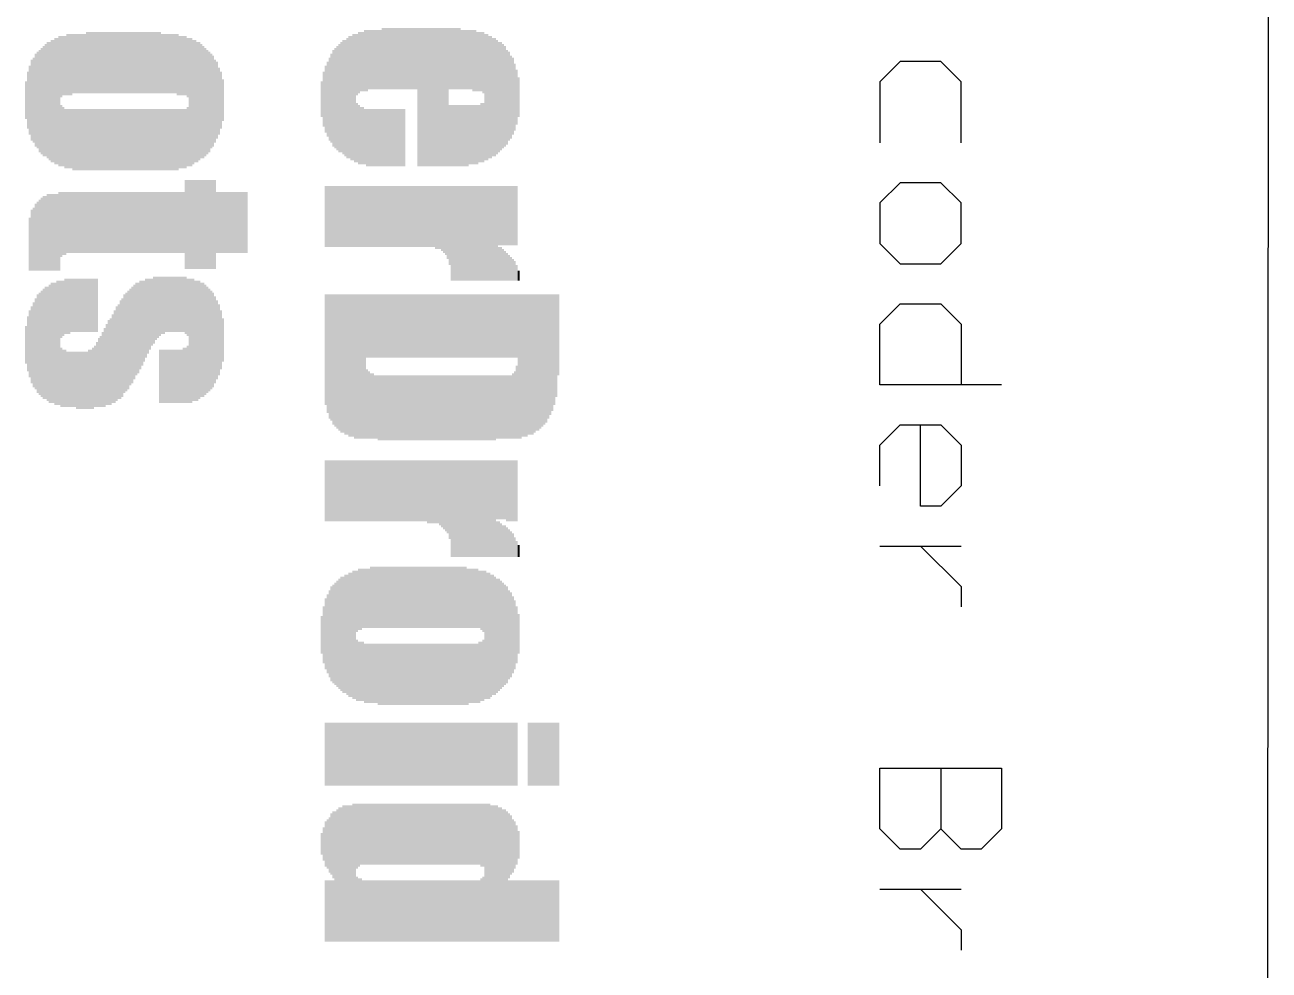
# Model space of a CAD drawing. Extents: x 0.3 to 2.25, y 0 to 1.24.
# Drawn here: x 1.8713 to 2.2499, y 0.4896 to 0.7771 of the extents above; entities that cross this region are included whole.
import ezdxf

# ---------------------------------------------------------------- set-up
doc = ezdxf.new("R2010")
doc.units = 0
doc.layers.add('20', color=53, linetype='CONTINUOUS')
doc.layers.add('21', color=7, linetype='CONTINUOUS')

# ---------------------------------------------------------------- blocks, each defined once
blk = doc.blocks.new('RECT')
blk.add_solid([(-0.5, -0.5), (0.5, -0.5), (-0.5, 0.5), (0.5, 0.5)])

msp = doc.modelspace()

# ---------------------------------------------------------------- linework, layer by layer
at = {"layer": '20'}
msp.add_line((2.249276, 0.099975), (2.249937, 1.140025), dxfattribs=at)
at = {"layer": '21'}
for p, q in [((2.137672, 0.765927), (2.1315, 0.759755)), ((2.150016, 0.765927), (2.137672, 0.765927)), ((2.156188, 0.759755), (2.150016, 0.765927)), ((2.1315, 0.759755), (2.1315, 0.741239)), ((2.156188, 0.741239), (2.156188, 0.759755)), ((2.137672, 0.729096), (2.1315, 0.722924)), ((2.150016, 0.729096), (2.137672, 0.729096)), ((2.156188, 0.722924), (2.150016, 0.729096)), ((2.1315, 0.722924), (2.1315, 0.71058)), ((2.156188, 0.71058), (2.156188, 0.722924)), ((2.1315, 0.71058), (2.137672, 0.704408)), ((2.150016, 0.704408), (2.156188, 0.71058)), ((2.137672, 0.704408), (2.150016, 0.704408)), ((2.1315, 0.686092), (2.137672, 0.692264)), ((2.137672, 0.692264), (2.150016, 0.692264)), ((2.150016, 0.692264), (2.156188, 0.686092)), ((2.1315, 0.667577), (2.1315, 0.686092)), ((2.156188, 0.686092), (2.156188, 0.667577)), ((2.168532, 0.667577), (2.1315, 0.667577)), ((2.1315, 0.649261), (2.137672, 0.655433)), ((2.137672, 0.655433), (2.150016, 0.655433)), ((2.143844, 0.630745), (2.143844, 0.655433)), ((2.150016, 0.655433), (2.156188, 0.649261)), ((2.1315, 0.636917), (2.1315, 0.649261)), ((2.156188, 0.649261), (2.156188, 0.636917)), ((2.156188, 0.636917), (2.150016, 0.630745)), ((2.150016, 0.630745), (2.143844, 0.630745)), ((2.1315, 0.618601), (2.156188, 0.618601)), ((2.143844, 0.618601), (2.156188, 0.606258)), ((2.156188, 0.606258), (2.156188, 0.600086)), ((2.1315, 0.551077), (2.168532, 0.551077)), ((2.1315, 0.532561), (2.1315, 0.551077)), ((2.150016, 0.551077), (2.150016, 0.532561)), ((2.168532, 0.551077), (2.168532, 0.532561)), ((2.137672, 0.526389), (2.1315, 0.532561)), ((2.150016, 0.532561), (2.143844, 0.526389)), ((2.156188, 0.526389), (2.150016, 0.532561)), ((2.168532, 0.532561), (2.16236, 0.526389)), ((2.143844, 0.526389), (2.137672, 0.526389)), ((2.16236, 0.526389), (2.156188, 0.526389)), ((2.1315, 0.514246), (2.156188, 0.514246)), ((2.143844, 0.514246), (2.156188, 0.501902)), ((2.156188, 0.501902), (2.156188, 0.49573))]:
    msp.add_line(p, q, dxfattribs=at)

# ---------------------------------------------------------------- block references
at = {"layer": '21', "yscale": 0.0006, "rotation": 270}
for p, xscale in [((1.8794, 0.7539), 0.0372), ((1.88, 0.7539), 0.0372), ((1.8806, 0.7539), 0.0384), ((1.8812, 0.7539), 0.0384), ((1.8818, 0.7539), 0.0396), ((1.8824, 0.7644), 0.0186), ((1.883, 0.7647), 0.018), ((1.8836, 0.7647), 0.018), ((1.8842, 0.765), 0.0186), ((1.8848, 0.765), 0.0186), ((1.8854, 0.765), 0.0186), ((1.886, 0.7653), 0.018), ((1.8866, 0.7653), 0.018), ((1.8872, 0.7653), 0.018), ((1.8878, 0.7653), 0.018), ((1.8884, 0.7653), 0.018), ((1.889, 0.7653), 0.018), ((1.8896, 0.7653), 0.018), ((1.8902, 0.7656), 0.0186), ((1.8908, 0.7656), 0.0186), ((1.8914, 0.7656), 0.0186), ((1.892, 0.7656), 0.0186), ((1.8926, 0.7656), 0.0186), ((1.8932, 0.7656), 0.0186), ((1.8938, 0.7656), 0.0186), ((1.8944, 0.7656), 0.0186), ((1.895, 0.7656), 0.0186), ((1.8956, 0.7656), 0.0186), ((1.8962, 0.7656), 0.0186), ((1.8968, 0.7656), 0.0186), ((1.8974, 0.7656), 0.0186), ((1.898, 0.7656), 0.0186), ((1.8986, 0.7656), 0.0186), ((1.8992, 0.7656), 0.0186), ((1.8998, 0.7656), 0.0186), ((1.9004, 0.7656), 0.0186), ((1.901, 0.7656), 0.0186), ((1.9016, 0.7656), 0.0186), ((1.9022, 0.7656), 0.0186), ((1.9028, 0.7656), 0.0186), ((1.9034, 0.7656), 0.0186), ((1.904, 0.7656), 0.0186), ((1.9046, 0.7656), 0.0186), ((1.9052, 0.7656), 0.0186), ((1.9058, 0.7656), 0.0186), ((1.9064, 0.7656), 0.0186), ((1.907, 0.7656), 0.0186), ((1.9076, 0.7656), 0.0186), ((1.9082, 0.7656), 0.0186), ((1.9088, 0.7656), 0.0186), ((1.9094, 0.7656), 0.0186), ((1.91, 0.7656), 0.0186), ((1.9106, 0.7656), 0.0186), ((1.9112, 0.7656), 0.0186), ((1.9118, 0.7656), 0.0186), ((1.9124, 0.7656), 0.0186), ((1.913, 0.7653), 0.018), ((1.9136, 0.7653), 0.018), ((1.9142, 0.7653), 0.018), ((1.9148, 0.7653), 0.018), ((1.9154, 0.7653), 0.018), ((1.916, 0.7653), 0.018), ((1.9166, 0.7653), 0.018), ((1.9172, 0.7653), 0.018), ((1.9178, 0.765), 0.0186), ((1.9184, 0.7647), 0.018), ((1.919, 0.7647), 0.018), ((1.9196, 0.7647), 0.018), ((1.9202, 0.7647), 0.018), ((1.9208, 0.7641), 0.018), ((1.9214, 0.7536), 0.039), ((1.922, 0.7536), 0.039), ((1.9226, 0.7536), 0.0378), ((1.9232, 0.7539), 0.0372), ((1.9682, 0.7551), 0.0348), ((1.9688, 0.7548), 0.0354), ((1.9694, 0.7548), 0.0366), ((1.97, 0.7551), 0.0372), ((1.9706, 0.7548), 0.0378), ((1.9712, 0.7551), 0.0384), ((1.9718, 0.7548), 0.039), ((1.9724, 0.765), 0.0186), ((1.973, 0.7656), 0.0186), ((1.9736, 0.7659), 0.018), ((1.9742, 0.7659), 0.018), ((1.9748, 0.7662), 0.0186), ((1.9754, 0.7662), 0.0186), ((1.976, 0.7665), 0.018), ((1.9766, 0.7665), 0.018), ((1.9772, 0.7665), 0.018), ((1.9778, 0.7665), 0.018), ((1.9784, 0.7665), 0.018), ((1.979, 0.7665), 0.018), ((1.9796, 0.7665), 0.018), ((1.9802, 0.7668), 0.0186), ((1.9808, 0.7668), 0.0186), ((1.9814, 0.7668), 0.0186), ((1.982, 0.7668), 0.0186), ((1.9826, 0.7668), 0.0186), ((1.9832, 0.7668), 0.0186), ((1.9838, 0.7668), 0.0186), ((1.9844, 0.7668), 0.0186), ((1.985, 0.7668), 0.0186), ((1.9856, 0.7668), 0.0186), ((1.9862, 0.7668), 0.0186), ((1.9868, 0.7668), 0.0186), ((1.9874, 0.7668), 0.0186), ((1.988, 0.7668), 0.0186), ((1.9886, 0.7668), 0.0186), ((1.9892, 0.7668), 0.0186), ((1.9898, 0.7668), 0.0186), ((1.9904, 0.7668), 0.0186), ((1.991, 0.7551), 0.042), ((1.9916, 0.7551), 0.042), ((1.9922, 0.7551), 0.042), ((1.9928, 0.7551), 0.042), ((1.9934, 0.7551), 0.042), ((1.994, 0.7551), 0.042), ((1.9946, 0.7551), 0.042), ((1.9952, 0.7551), 0.042), ((1.9958, 0.7551), 0.042), ((1.9964, 0.7551), 0.042), ((1.997, 0.7551), 0.042), ((1.9976, 0.7551), 0.042), ((1.9982, 0.7551), 0.042), ((1.9988, 0.7551), 0.042), ((1.9994, 0.7551), 0.042), ((2, 0.7551), 0.042), ((2.0006, 0.7668), 0.0186), ((2.0012, 0.7668), 0.0186), ((2.0018, 0.7668), 0.0186), ((2.0024, 0.7668), 0.0186), ((2.003, 0.7668), 0.0186), ((2.0036, 0.7668), 0.0186), ((2.0042, 0.7665), 0.018), ((2.0048, 0.7665), 0.018), ((2.0054, 0.7665), 0.018), ((2.006, 0.7665), 0.018), ((2.0066, 0.7665), 0.018), ((2.0072, 0.7665), 0.018), ((2.0078, 0.7662), 0.0186), ((2.0084, 0.7662), 0.0186), ((2.009, 0.7659), 0.018), ((2.0096, 0.7659), 0.018), ((2.0102, 0.7659), 0.018), ((2.0108, 0.7656), 0.0186), ((2.0114, 0.7551), 0.0384), ((2.012, 0.7551), 0.0384), ((2.0126, 0.7551), 0.0372), ((2.0132, 0.7551), 0.0372), ((2.0138, 0.7551), 0.036), ((2.0144, 0.7551), 0.036), ((2.015, 0.7551), 0.0348), ((1.8752, 0.7542), 0.0294), ((1.8758, 0.7539), 0.0312), ((1.8764, 0.7539), 0.0324), ((1.877, 0.7539), 0.0336), ((1.8776, 0.7542), 0.0342), ((1.8782, 0.7542), 0.0354), ((1.8788, 0.7539), 0.036), ((1.9238, 0.7536), 0.0366), ((1.9244, 0.7539), 0.036), ((1.925, 0.7539), 0.0348), ((1.9256, 0.7536), 0.0342), ((1.9262, 0.7536), 0.033), ((1.9268, 0.7536), 0.0318), ((1.9274, 0.7536), 0.0306), ((1.9652, 0.7548), 0.0294), ((1.9658, 0.7548), 0.0306), ((1.9664, 0.7548), 0.0318), ((1.967, 0.7548), 0.033), ((1.9676, 0.7551), 0.0336), ((2.0156, 0.7551), 0.0336), ((2.0162, 0.7554), 0.033), ((2.0168, 0.7554), 0.0318), ((2.0174, 0.7554), 0.0306), ((2.018, 0.7551), 0.0288), ((2.0186, 0.7554), 0.027), ((1.8734, 0.7542), 0.0246), ((1.874, 0.7542), 0.0258), ((1.8746, 0.7542), 0.0282), ((1.928, 0.7539), 0.0288), ((1.9286, 0.7539), 0.0276), ((1.9292, 0.7539), 0.0252), ((1.9298, 0.7542), 0.0234), ((1.9634, 0.7545), 0.0228), ((1.964, 0.7545), 0.0252), ((1.9646, 0.7548), 0.027), ((2.0192, 0.7551), 0.0252), ((2.0198, 0.7554), 0.0234), ((2.0204, 0.7551), 0.0204), ((1.8722, 0.7542), 0.0174), ((1.8728, 0.7542), 0.021), ((1.9304, 0.7539), 0.0204), ((1.931, 0.7542), 0.0174), ((1.9622, 0.7545), 0.0168), ((1.9628, 0.7545), 0.0204), ((2.021, 0.7551), 0.0168), ((2.0216, 0.7551), 0.012), ((1.8716, 0.7542), 0.0114), ((1.9316, 0.7542), 0.0126), ((1.9616, 0.7545), 0.0108), ((1.8824, 0.7434), 0.0186), ((1.883, 0.7431), 0.018), ((1.8836, 0.7425), 0.018), ((1.8842, 0.7425), 0.018), ((1.8848, 0.7425), 0.018), ((1.8854, 0.7425), 0.018), ((1.886, 0.7422), 0.0186), ((1.8866, 0.7422), 0.0186), ((1.8872, 0.7422), 0.0186), ((1.8878, 0.7422), 0.0186), ((1.8884, 0.7422), 0.0186), ((1.889, 0.7422), 0.0186), ((1.8896, 0.7422), 0.0186), ((1.8902, 0.7422), 0.0186), ((1.8908, 0.7422), 0.0186), ((1.8914, 0.7422), 0.0186), ((1.892, 0.7422), 0.0186), ((1.8926, 0.7422), 0.0186), ((1.8932, 0.7422), 0.0186), ((1.8938, 0.7422), 0.0186), ((1.8944, 0.7422), 0.0186), ((1.895, 0.7422), 0.0186), ((1.8956, 0.7422), 0.0186), ((1.8962, 0.7422), 0.0186), ((1.8968, 0.7422), 0.0186), ((1.8974, 0.7422), 0.0186), ((1.898, 0.7422), 0.0186), ((1.8986, 0.7422), 0.0186), ((1.8992, 0.7422), 0.0186), ((1.8998, 0.7422), 0.0186), ((1.9004, 0.7422), 0.0186), ((1.901, 0.7422), 0.0186), ((1.9016, 0.7422), 0.0186), ((1.9022, 0.7422), 0.0186), ((1.9028, 0.7422), 0.0186), ((1.9034, 0.7422), 0.0186), ((1.904, 0.7422), 0.0186), ((1.9046, 0.7422), 0.0186), ((1.9052, 0.7422), 0.0186), ((1.9058, 0.7422), 0.0186), ((1.9064, 0.7422), 0.0186), ((1.907, 0.7422), 0.0186), ((1.9076, 0.7422), 0.0186), ((1.9082, 0.7422), 0.0186), ((1.9088, 0.7422), 0.0186), ((1.9094, 0.7422), 0.0186), ((1.91, 0.7422), 0.0186), ((1.9106, 0.7422), 0.0186), ((1.9112, 0.7422), 0.0186), ((1.9118, 0.7422), 0.0186), ((1.9124, 0.7422), 0.0186), ((1.913, 0.7422), 0.0186), ((1.9136, 0.7422), 0.0186), ((1.9142, 0.7422), 0.0186), ((1.9148, 0.7422), 0.0186), ((1.9154, 0.7422), 0.0186), ((1.916, 0.7422), 0.0186), ((1.9166, 0.7422), 0.0186), ((1.9172, 0.7422), 0.0186), ((1.9178, 0.7422), 0.0186), ((1.9184, 0.7425), 0.018), ((1.919, 0.7425), 0.018), ((1.9196, 0.7425), 0.018), ((1.9202, 0.7425), 0.018), ((1.9208, 0.7431), 0.018), ((1.9724, 0.7443), 0.018), ((1.973, 0.7437), 0.018), ((1.9736, 0.7434), 0.0174), ((1.9742, 0.7434), 0.0174), ((1.9748, 0.7431), 0.0168), ((1.9754, 0.7428), 0.0174), ((1.976, 0.7428), 0.0174), ((1.9766, 0.7428), 0.0174), ((1.9772, 0.7428), 0.0174), ((1.9778, 0.7428), 0.0174), ((1.9784, 0.7428), 0.0174), ((1.979, 0.7428), 0.0174), ((1.9796, 0.7428), 0.0174), ((1.9802, 0.7428), 0.0174), ((1.9808, 0.7428), 0.0174), ((1.9814, 0.7428), 0.0174), ((1.982, 0.7428), 0.0174), ((1.9826, 0.7428), 0.0174), ((1.9832, 0.7428), 0.0174), ((1.9838, 0.7428), 0.0174), ((1.9844, 0.7428), 0.0174), ((1.985, 0.7428), 0.0174), ((1.9856, 0.7428), 0.0174), ((1.9862, 0.7428), 0.0174), ((1.9868, 0.7428), 0.0174), ((2.0006, 0.7434), 0.0186), ((2.0012, 0.7434), 0.0186), ((2.0018, 0.7434), 0.0186), ((2.0024, 0.7434), 0.0186), ((2.003, 0.7434), 0.0186), ((2.0036, 0.7434), 0.0186), ((2.0042, 0.7434), 0.0186), ((2.0048, 0.7434), 0.0186), ((2.0054, 0.7434), 0.0186), ((2.006, 0.7434), 0.0186), ((2.0066, 0.7437), 0.018), ((2.0072, 0.7437), 0.018), ((2.0078, 0.7437), 0.018), ((2.0084, 0.7437), 0.018), ((2.009, 0.7437), 0.018), ((2.0096, 0.744), 0.0174), ((2.0102, 0.7443), 0.018), ((2.0108, 0.7443), 0.018), ((1.9202, 0.7164), 0.027), ((1.9208, 0.7164), 0.027), ((1.9214, 0.7164), 0.027), ((1.922, 0.7164), 0.027), ((1.9226, 0.7164), 0.027), ((1.9232, 0.7164), 0.027), ((1.9238, 0.7164), 0.027), ((1.9244, 0.7164), 0.027), ((1.925, 0.7164), 0.027), ((1.9256, 0.7164), 0.027), ((1.9262, 0.7164), 0.027), ((1.9268, 0.7164), 0.027), ((1.9274, 0.7164), 0.027), ((1.928, 0.7164), 0.027), ((1.9286, 0.7164), 0.027), ((1.9292, 0.7164), 0.027), ((1.9628, 0.7188), 0.0186), ((1.9634, 0.7188), 0.0186), ((1.964, 0.7188), 0.0186), ((1.9646, 0.7188), 0.0186), ((1.9652, 0.7188), 0.0186), ((1.9658, 0.7188), 0.0186), ((1.9664, 0.7188), 0.0186), ((1.967, 0.7188), 0.0186), ((1.9676, 0.7188), 0.0186), ((1.9682, 0.7188), 0.0186), ((1.9688, 0.7188), 0.0186), ((1.9694, 0.7188), 0.0186), ((1.97, 0.7188), 0.0186), ((1.9706, 0.7188), 0.0186), ((1.9712, 0.7188), 0.0186), ((1.9718, 0.7188), 0.0186), ((1.9724, 0.7188), 0.0186), ((1.973, 0.7188), 0.0186), ((1.9736, 0.7188), 0.0186), ((1.9742, 0.7188), 0.0186), ((1.9748, 0.7188), 0.0186), ((1.9754, 0.7188), 0.0186), ((1.976, 0.7188), 0.0186), ((1.9766, 0.7188), 0.0186), ((1.9772, 0.7188), 0.0186), ((1.9778, 0.7188), 0.0186), ((1.9784, 0.7188), 0.0186), ((1.979, 0.7188), 0.0186), ((1.9796, 0.7188), 0.0186), ((1.9802, 0.7188), 0.0186), ((1.9808, 0.7188), 0.0186), ((1.9814, 0.7188), 0.0186), ((1.982, 0.7188), 0.0186), ((1.9826, 0.7188), 0.0186), ((1.9832, 0.7188), 0.0186), ((1.9838, 0.7188), 0.0186), ((1.9844, 0.7188), 0.0186), ((1.985, 0.7188), 0.0186), ((1.9856, 0.7188), 0.0186), ((1.9862, 0.7188), 0.0186), ((1.9868, 0.7188), 0.0186), ((1.9874, 0.7188), 0.0186), ((1.988, 0.7188), 0.0186), ((1.9886, 0.7188), 0.0186), ((1.9892, 0.7188), 0.0186), ((1.9898, 0.7188), 0.0186), ((1.9904, 0.7188), 0.0186), ((1.991, 0.7188), 0.0186), ((1.9916, 0.7188), 0.0186), ((1.9922, 0.7188), 0.0186), ((1.9928, 0.7188), 0.0186), ((1.9934, 0.7188), 0.0186), ((1.994, 0.7188), 0.0186), ((1.9946, 0.7188), 0.0186), ((1.9952, 0.7188), 0.0186), ((1.9958, 0.7188), 0.0186), ((1.9964, 0.7185), 0.0192), ((1.997, 0.7185), 0.0192), ((1.9976, 0.7185), 0.0192), ((1.9982, 0.7182), 0.0198), ((1.9988, 0.7179), 0.0204), ((1.9994, 0.7176), 0.021), ((2, 0.717), 0.0222), ((2.0006, 0.7161), 0.024), ((2.0012, 0.7137), 0.0288), ((2.0018, 0.7137), 0.0288), ((2.0024, 0.7137), 0.0288), ((2.003, 0.7137), 0.0288), ((2.0036, 0.7137), 0.0288), ((2.0042, 0.7137), 0.0288), ((2.0048, 0.7137), 0.0288), ((2.0054, 0.7137), 0.0288), ((2.006, 0.7137), 0.0288), ((2.0066, 0.7137), 0.0288), ((2.0072, 0.7137), 0.0288), ((2.0078, 0.7137), 0.0288), ((2.0084, 0.7137), 0.0288), ((2.009, 0.7137), 0.0288), ((2.0096, 0.7137), 0.0288), ((2.0102, 0.7137), 0.0288), ((2.0108, 0.7137), 0.0288), ((2.0114, 0.7137), 0.0288), ((2.012, 0.7137), 0.0288), ((2.0126, 0.7137), 0.0288), ((2.0132, 0.7137), 0.0288), ((2.0138, 0.7137), 0.0288), ((2.0144, 0.7137), 0.0288), ((2.015, 0.7137), 0.0288), ((2.0156, 0.7191), 0.018), ((2.0162, 0.7191), 0.018), ((2.0168, 0.7191), 0.018), ((2.0174, 0.7191), 0.018), ((2.018, 0.7191), 0.018), ((2.0186, 0.7191), 0.018), ((2.0192, 0.7191), 0.018), ((2.0198, 0.7191), 0.018), ((2.0204, 0.7191), 0.018), ((2.021, 0.7191), 0.018), ((1.8752, 0.7128), 0.021), ((1.8758, 0.7131), 0.0216), ((1.8764, 0.7134), 0.0222), ((1.877, 0.7137), 0.0228), ((1.8776, 0.7137), 0.0228), ((1.8782, 0.714), 0.0234), ((1.8788, 0.714), 0.0234), ((1.8794, 0.714), 0.0234), ((1.88, 0.714), 0.0234), ((1.8806, 0.714), 0.0234), ((1.8812, 0.714), 0.0234), ((1.8818, 0.7143), 0.024), ((1.8824, 0.7164), 0.0198), ((1.883, 0.7167), 0.0192), ((1.8836, 0.7167), 0.0192), ((1.8842, 0.717), 0.0186), ((1.8848, 0.717), 0.0186), ((1.8854, 0.717), 0.0186), ((1.886, 0.717), 0.0186), ((1.8866, 0.717), 0.0186), ((1.8872, 0.717), 0.0186), ((1.8878, 0.717), 0.0186), ((1.8884, 0.717), 0.0186), ((1.889, 0.717), 0.0186), ((1.8896, 0.717), 0.0186), ((1.8902, 0.717), 0.0186), ((1.8908, 0.717), 0.0186), ((1.8914, 0.717), 0.0186), ((1.892, 0.717), 0.0186), ((1.8926, 0.717), 0.0186), ((1.8932, 0.717), 0.0186), ((1.8938, 0.717), 0.0186), ((1.8944, 0.717), 0.0186), ((1.895, 0.717), 0.0186), ((1.8956, 0.717), 0.0186), ((1.8962, 0.717), 0.0186), ((1.8968, 0.717), 0.0186), ((1.8974, 0.717), 0.0186), ((1.898, 0.717), 0.0186), ((1.8986, 0.717), 0.0186), ((1.8992, 0.717), 0.0186), ((1.8998, 0.717), 0.0186), ((1.9004, 0.717), 0.0186), ((1.901, 0.717), 0.0186), ((1.9016, 0.717), 0.0186), ((1.9022, 0.717), 0.0186), ((1.9028, 0.717), 0.0186), ((1.9034, 0.717), 0.0186), ((1.904, 0.717), 0.0186), ((1.9046, 0.717), 0.0186), ((1.9052, 0.717), 0.0186), ((1.9058, 0.717), 0.0186), ((1.9064, 0.717), 0.0186), ((1.907, 0.717), 0.0186), ((1.9076, 0.717), 0.0186), ((1.9082, 0.717), 0.0186), ((1.9088, 0.717), 0.0186), ((1.9094, 0.717), 0.0186), ((1.91, 0.717), 0.0186), ((1.9106, 0.717), 0.0186), ((1.9112, 0.717), 0.0186), ((1.9118, 0.717), 0.0186), ((1.9124, 0.717), 0.0186), ((1.913, 0.717), 0.0186), ((1.9136, 0.717), 0.0186), ((1.9142, 0.717), 0.0186), ((1.9148, 0.717), 0.0186), ((1.9154, 0.717), 0.0186), ((1.916, 0.717), 0.0186), ((1.9166, 0.717), 0.0186), ((1.9172, 0.717), 0.0186), ((1.9178, 0.717), 0.0186), ((1.9184, 0.717), 0.0186), ((1.919, 0.717), 0.0186), ((1.9196, 0.717), 0.0186), ((1.9298, 0.717), 0.0186), ((1.9304, 0.717), 0.0186), ((1.931, 0.717), 0.0186), ((1.9316, 0.717), 0.0186), ((1.9322, 0.717), 0.0186), ((1.9328, 0.717), 0.0186), ((1.9334, 0.717), 0.0186), ((1.934, 0.717), 0.0186), ((1.9346, 0.717), 0.0186), ((1.9352, 0.717), 0.0186), ((1.9358, 0.717), 0.0186), ((1.9364, 0.717), 0.0186), ((1.937, 0.717), 0.0186), ((1.9376, 0.717), 0.0186), ((1.9382, 0.717), 0.0186), ((1.9388, 0.717), 0.0186), ((1.8734, 0.7116), 0.0186), ((1.874, 0.7119), 0.0192), ((1.8746, 0.7125), 0.0204), ((1.8728, 0.7104), 0.0162), ((2.0156, 0.7044), 0.0102), ((2.0162, 0.7044), 0.0102), ((2.0168, 0.7041), 0.0096), ((2.0174, 0.7038), 0.009), ((2.018, 0.7035), 0.0084), ((2.0186, 0.7032), 0.0078), ((2.0192, 0.7029), 0.0072), ((2.0198, 0.7026), 0.0066), ((2.0204, 0.7023), 0.006), ((1.9106, 0.6903), 0.0204), ((1.9112, 0.6909), 0.0192), ((1.9118, 0.6912), 0.0186), ((1.9124, 0.6915), 0.018), ((1.913, 0.6918), 0.0174), ((1.9136, 0.6918), 0.0174), ((1.9142, 0.6921), 0.0168), ((1.9148, 0.6921), 0.0168), ((1.9154, 0.6921), 0.0168), ((1.916, 0.6921), 0.0168), ((1.9166, 0.6921), 0.0168), ((1.9172, 0.6921), 0.0168), ((1.9178, 0.6921), 0.0168), ((1.9184, 0.6921), 0.0168), ((1.919, 0.6921), 0.0168), ((1.9196, 0.6921), 0.0168), ((1.9202, 0.6918), 0.0174), ((2.021, 0.7017), 0.0048), ((2.0216, 0.7008), 0.003), ((1.877, 0.6801), 0.0336), ((1.8776, 0.6804), 0.0342), ((1.8782, 0.6801), 0.0348), ((1.8788, 0.6801), 0.036), ((1.8794, 0.6804), 0.0366), ((1.88, 0.6804), 0.0366), ((1.8806, 0.6801), 0.0372), ((1.8812, 0.6804), 0.0378), ((1.8818, 0.6804), 0.0378), ((1.8824, 0.6906), 0.0174), ((1.883, 0.6909), 0.0168), ((1.8836, 0.6915), 0.0168), ((1.8842, 0.6915), 0.0168), ((1.8848, 0.6915), 0.0168), ((1.8854, 0.6918), 0.0162), ((1.886, 0.6918), 0.0162), ((1.8866, 0.6918), 0.0162), ((1.8872, 0.6918), 0.0162), ((1.8878, 0.6918), 0.0162), ((1.8884, 0.6918), 0.0162), ((1.889, 0.6918), 0.0162), ((1.8896, 0.6918), 0.0162), ((1.8902, 0.6918), 0.0162), ((1.8908, 0.6918), 0.0162), ((1.8914, 0.6918), 0.0162), ((1.892, 0.6918), 0.0162), ((1.8926, 0.6918), 0.0162), ((1.8932, 0.6918), 0.0162), ((1.9034, 0.6822), 0.0294), ((1.904, 0.6828), 0.0294), ((1.9046, 0.6837), 0.0288), ((1.9052, 0.6846), 0.0282), ((1.9058, 0.6849), 0.0276), ((1.9064, 0.6858), 0.027), ((1.907, 0.6864), 0.0258), ((1.9076, 0.687), 0.0246), ((1.9082, 0.6879), 0.024), ((1.9088, 0.6885), 0.0228), ((1.9094, 0.6891), 0.0216), ((1.91, 0.6897), 0.0204), ((1.9208, 0.6912), 0.0174), ((1.9214, 0.681), 0.0378), ((1.922, 0.681), 0.0378), ((1.9226, 0.6813), 0.0372), ((1.9232, 0.681), 0.0366), ((1.9238, 0.681), 0.0366), ((1.9244, 0.6813), 0.036), ((1.925, 0.6813), 0.0348), ((1.9256, 0.6813), 0.0348), ((1.9262, 0.6813), 0.0336), ((1.9268, 0.6813), 0.0324), ((1.9274, 0.6813), 0.0312), ((1.8746, 0.6801), 0.0276), ((1.8752, 0.6801), 0.03), ((1.8758, 0.6801), 0.0312), ((1.8764, 0.6801), 0.0324), ((1.9004, 0.6783), 0.03), ((1.901, 0.6789), 0.03), ((1.9016, 0.6801), 0.03), ((1.9022, 0.6807), 0.03), ((1.9028, 0.6813), 0.03), ((1.928, 0.6813), 0.03), ((1.9286, 0.6813), 0.0288), ((1.9292, 0.6813), 0.0264), ((1.9298, 0.6813), 0.024), ((1.9628, 0.6783), 0.0336), ((1.9634, 0.6771), 0.036), ((1.964, 0.6762), 0.0378), ((1.9646, 0.6759), 0.0384), ((1.9652, 0.6753), 0.0396), ((1.9658, 0.675), 0.0402), ((1.9664, 0.6747), 0.0408), ((1.967, 0.6744), 0.0414), ((1.9676, 0.6741), 0.042), ((1.9682, 0.6741), 0.042), ((1.9688, 0.6738), 0.0426), ((1.9694, 0.6738), 0.0426), ((1.97, 0.6735), 0.0432), ((1.9706, 0.6735), 0.0432), ((1.9712, 0.6735), 0.0432), ((1.9718, 0.6732), 0.0438), ((1.9724, 0.6732), 0.0438), ((1.973, 0.6732), 0.0438), ((1.9736, 0.6732), 0.0438), ((1.9742, 0.6732), 0.0438), ((1.9748, 0.6732), 0.0438), ((1.9754, 0.6855), 0.0192), ((1.976, 0.6855), 0.0192), ((1.9766, 0.6855), 0.0192), ((1.9772, 0.6855), 0.0192), ((1.9778, 0.6855), 0.0192), ((1.9784, 0.6855), 0.0192), ((1.979, 0.6855), 0.0192), ((1.9796, 0.6855), 0.0192), ((1.9802, 0.6855), 0.0192), ((1.9808, 0.6855), 0.0192), ((1.9814, 0.6855), 0.0192), ((1.982, 0.6855), 0.0192), ((1.9826, 0.6855), 0.0192), ((1.9832, 0.6855), 0.0192), ((1.9838, 0.6855), 0.0192), ((1.9844, 0.6855), 0.0192), ((1.985, 0.6855), 0.0192), ((1.9856, 0.6855), 0.0192), ((1.9862, 0.6855), 0.0192), ((1.9868, 0.6855), 0.0192), ((1.9874, 0.6855), 0.0192), ((1.988, 0.6855), 0.0192), ((1.9886, 0.6855), 0.0192), ((1.9892, 0.6855), 0.0192), ((1.9898, 0.6855), 0.0192), ((1.9904, 0.6855), 0.0192), ((1.991, 0.6855), 0.0192), ((1.9916, 0.6855), 0.0192), ((1.9922, 0.6855), 0.0192), ((1.9928, 0.6855), 0.0192), ((1.9934, 0.6855), 0.0192), ((1.994, 0.6855), 0.0192), ((1.9946, 0.6855), 0.0192), ((1.9952, 0.6855), 0.0192), ((1.9958, 0.6855), 0.0192), ((1.9964, 0.6855), 0.0192), ((1.997, 0.6855), 0.0192), ((1.9976, 0.6855), 0.0192), ((1.9982, 0.6855), 0.0192), ((1.9988, 0.6855), 0.0192), ((1.9994, 0.6855), 0.0192), ((2, 0.6855), 0.0192), ((2.0006, 0.6855), 0.0192), ((2.0012, 0.6855), 0.0192), ((2.0018, 0.6855), 0.0192), ((2.0024, 0.6855), 0.0192), ((2.003, 0.6855), 0.0192), ((2.0036, 0.6855), 0.0192), ((2.0042, 0.6855), 0.0192), ((2.0048, 0.6855), 0.0192), ((2.0054, 0.6855), 0.0192), ((2.006, 0.6855), 0.0192), ((2.0066, 0.6855), 0.0192), ((2.0072, 0.6855), 0.0192), ((2.0078, 0.6855), 0.0192), ((2.0084, 0.6855), 0.0192), ((2.009, 0.6855), 0.0192), ((2.0096, 0.6855), 0.0192), ((2.0102, 0.6855), 0.0192), ((2.0108, 0.6855), 0.0192), ((2.0114, 0.6855), 0.0192), ((2.012, 0.6855), 0.0192), ((2.0126, 0.6855), 0.0192), ((2.0132, 0.6855), 0.0192), ((2.0138, 0.6855), 0.0192), ((2.0144, 0.6855), 0.0192), ((2.015, 0.6855), 0.0192), ((2.0156, 0.6855), 0.0192), ((2.0162, 0.6855), 0.0192), ((2.0168, 0.6855), 0.0192), ((2.0174, 0.6855), 0.0192), ((2.018, 0.6855), 0.0192), ((2.0186, 0.6855), 0.0192), ((2.0192, 0.6855), 0.0192), ((2.0198, 0.6855), 0.0192), ((2.0204, 0.6855), 0.0192), ((2.021, 0.6855), 0.0192), ((2.0216, 0.6732), 0.0438), ((2.0222, 0.6732), 0.0438), ((2.0228, 0.6735), 0.0432), ((2.0234, 0.6735), 0.0432), ((2.024, 0.6735), 0.0432), ((2.0246, 0.6738), 0.0426), ((2.0252, 0.6738), 0.0426), ((2.0258, 0.6738), 0.0426), ((2.0264, 0.6741), 0.042), ((2.027, 0.6744), 0.0414), ((2.0276, 0.6744), 0.0414), ((2.0282, 0.6747), 0.0408), ((2.0288, 0.675), 0.0402), ((2.0294, 0.6753), 0.0396), ((2.03, 0.6756), 0.039), ((2.0306, 0.6762), 0.0378), ((2.0312, 0.6768), 0.0366), ((2.0318, 0.6774), 0.0354), ((2.0324, 0.6783), 0.0336), ((2.033, 0.6795), 0.0312), ((2.0336, 0.6828), 0.0246), ((1.8728, 0.6801), 0.0204), ((1.8734, 0.6798), 0.0234), ((1.874, 0.6798), 0.0258), ((1.8986, 0.6762), 0.0282), ((1.8992, 0.6771), 0.0288), ((1.8998, 0.6777), 0.0288), ((1.9304, 0.6813), 0.0216), ((1.931, 0.6813), 0.018), ((1.8716, 0.6798), 0.0114), ((1.8722, 0.6801), 0.0168), ((1.8962, 0.6738), 0.0246), ((1.8968, 0.6744), 0.0258), ((1.8974, 0.6747), 0.0264), ((1.898, 0.6756), 0.027), ((1.9316, 0.6813), 0.0132), ((1.8938, 0.6714), 0.021), ((1.8944, 0.6717), 0.0216), ((1.895, 0.6723), 0.0228), ((1.8956, 0.6729), 0.024), ((1.8824, 0.6699), 0.018), ((1.883, 0.6696), 0.0174), ((1.8836, 0.6696), 0.0174), ((1.8908, 0.6693), 0.018), ((1.8914, 0.6693), 0.018), ((1.892, 0.6696), 0.0186), ((1.8926, 0.6702), 0.0186), ((1.8932, 0.6708), 0.0198), ((1.9124, 0.6702), 0.0162), ((1.913, 0.6702), 0.0162), ((1.9136, 0.6702), 0.0162), ((1.9142, 0.6702), 0.0162), ((1.9148, 0.6702), 0.0162), ((1.9154, 0.6702), 0.0162), ((1.916, 0.6702), 0.0162), ((1.9166, 0.6702), 0.0162), ((1.9172, 0.6702), 0.0162), ((1.9178, 0.6702), 0.0162), ((1.9184, 0.6702), 0.0162), ((1.919, 0.6702), 0.0162), ((1.9196, 0.6705), 0.0168), ((1.9202, 0.6705), 0.0168), ((1.9208, 0.6708), 0.0174), ((1.8842, 0.6693), 0.0168), ((1.8848, 0.6693), 0.0168), ((1.8854, 0.6693), 0.0168), ((1.886, 0.6693), 0.0168), ((1.8866, 0.6693), 0.0168), ((1.8872, 0.669), 0.0174), ((1.8878, 0.669), 0.0174), ((1.8884, 0.669), 0.0174), ((1.889, 0.669), 0.0174), ((1.8896, 0.669), 0.0174), ((1.8902, 0.669), 0.0174), ((1.9754, 0.6618), 0.021), ((1.976, 0.6615), 0.0204), ((1.9766, 0.6612), 0.0198), ((1.9772, 0.6612), 0.0198), ((1.9778, 0.6609), 0.0192), ((1.9784, 0.6609), 0.0192), ((1.979, 0.6606), 0.0198), ((1.9796, 0.6606), 0.0198), ((1.9802, 0.6606), 0.0198), ((1.9808, 0.6606), 0.0198), ((1.9814, 0.6606), 0.0198), ((1.982, 0.6606), 0.0198), ((1.9826, 0.6606), 0.0198), ((1.9832, 0.6606), 0.0198), ((1.9838, 0.6606), 0.0198), ((1.9844, 0.6606), 0.0198), ((1.985, 0.6606), 0.0198), ((1.9856, 0.6606), 0.0198), ((1.9862, 0.6606), 0.0198), ((1.9868, 0.6606), 0.0198), ((1.9874, 0.6606), 0.0198), ((1.988, 0.6606), 0.0198), ((1.9886, 0.6606), 0.0198), ((1.9892, 0.6606), 0.0198), ((1.9898, 0.6606), 0.0198), ((1.9904, 0.6606), 0.0198), ((1.991, 0.6606), 0.0198), ((1.9916, 0.6606), 0.0198), ((1.9922, 0.6606), 0.0198), ((1.9928, 0.6606), 0.0198), ((1.9934, 0.6606), 0.0198), ((1.994, 0.6606), 0.0198), ((1.9946, 0.6606), 0.0198), ((1.9952, 0.6606), 0.0198), ((1.9958, 0.6606), 0.0198), ((1.9964, 0.6606), 0.0198), ((1.997, 0.6606), 0.0198), ((1.9976, 0.6606), 0.0198), ((1.9982, 0.6606), 0.0198), ((1.9988, 0.6606), 0.0198), ((1.9994, 0.6606), 0.0198), ((2, 0.6606), 0.0198), ((2.0006, 0.6606), 0.0198), ((2.0012, 0.6606), 0.0198), ((2.0018, 0.6606), 0.0198), ((2.0024, 0.6606), 0.0198), ((2.003, 0.6606), 0.0198), ((2.0036, 0.6606), 0.0198), ((2.0042, 0.6606), 0.0198), ((2.0048, 0.6606), 0.0198), ((2.0054, 0.6606), 0.0198), ((2.006, 0.6606), 0.0198), ((2.0066, 0.6606), 0.0198), ((2.0072, 0.6606), 0.0198), ((2.0078, 0.6606), 0.0198), ((2.0084, 0.6606), 0.0198), ((2.009, 0.6606), 0.0198), ((2.0096, 0.6606), 0.0198), ((2.0102, 0.6606), 0.0198), ((2.0108, 0.6606), 0.0198), ((2.0114, 0.6606), 0.0198), ((2.012, 0.6606), 0.0198), ((2.0126, 0.6606), 0.0198), ((2.0132, 0.6606), 0.0198), ((2.0138, 0.6606), 0.0198), ((2.0144, 0.6606), 0.0198), ((2.015, 0.6609), 0.0192), ((2.0156, 0.6609), 0.0192), ((2.0162, 0.6609), 0.0192), ((2.0168, 0.6609), 0.0192), ((2.0174, 0.6609), 0.0192), ((2.018, 0.6609), 0.0192), ((2.0186, 0.6609), 0.0192), ((2.0192, 0.6609), 0.0192), ((2.0198, 0.6612), 0.0198), ((2.0204, 0.6615), 0.0204), ((2.021, 0.6624), 0.0222), ((1.9628, 0.6354), 0.0186), ((1.9634, 0.6354), 0.0186), ((1.964, 0.6354), 0.0186), ((1.9646, 0.6354), 0.0186), ((1.9652, 0.6354), 0.0186), ((1.9658, 0.6354), 0.0186), ((1.9664, 0.6354), 0.0186), ((1.967, 0.6354), 0.0186), ((1.9676, 0.6354), 0.0186), ((1.9682, 0.6354), 0.0186), ((1.9688, 0.6354), 0.0186), ((1.9694, 0.6354), 0.0186), ((1.97, 0.6354), 0.0186), ((1.9706, 0.6354), 0.0186), ((1.9712, 0.6354), 0.0186), ((1.9718, 0.6354), 0.0186), ((1.9724, 0.6354), 0.0186), ((1.973, 0.6354), 0.0186), ((1.9736, 0.6354), 0.0186), ((1.9742, 0.6354), 0.0186), ((1.9748, 0.6354), 0.0186), ((1.9754, 0.6354), 0.0186), ((1.976, 0.6354), 0.0186), ((1.9766, 0.6354), 0.0186), ((1.9772, 0.6354), 0.0186), ((1.9778, 0.6354), 0.0186), ((1.9784, 0.6354), 0.0186), ((1.979, 0.6354), 0.0186), ((1.9796, 0.6354), 0.0186), ((1.9802, 0.6354), 0.0186), ((1.9808, 0.6354), 0.0186), ((1.9814, 0.6354), 0.0186), ((1.982, 0.6354), 0.0186), ((1.9826, 0.6354), 0.0186), ((1.9832, 0.6354), 0.0186), ((1.9838, 0.6354), 0.0186), ((1.9844, 0.6354), 0.0186), ((1.985, 0.6354), 0.0186), ((1.9856, 0.6354), 0.0186), ((1.9862, 0.6354), 0.0186), ((1.9868, 0.6354), 0.0186), ((1.9874, 0.6354), 0.0186), ((1.988, 0.6354), 0.0186), ((1.9886, 0.6354), 0.0186), ((1.9892, 0.6354), 0.0186), ((1.9898, 0.6354), 0.0186), ((1.9904, 0.6354), 0.0186), ((1.991, 0.6354), 0.0186), ((1.9916, 0.6354), 0.0186), ((1.9922, 0.6354), 0.0186), ((1.9928, 0.6354), 0.0186), ((1.9934, 0.6354), 0.0186), ((1.994, 0.6351), 0.0192), ((1.9946, 0.6351), 0.0192), ((1.9952, 0.6351), 0.0192), ((1.9958, 0.6351), 0.0192), ((1.9964, 0.6351), 0.0192), ((1.997, 0.6351), 0.0192), ((1.9976, 0.6348), 0.0198), ((1.9982, 0.6345), 0.0204), ((1.9988, 0.6342), 0.021), ((1.9994, 0.6339), 0.0216), ((2, 0.6336), 0.0222), ((2.0006, 0.6327), 0.024), ((2.0012, 0.63), 0.0294), ((2.0018, 0.63), 0.0294), ((2.0024, 0.63), 0.0294), ((2.003, 0.63), 0.0294), ((2.0036, 0.63), 0.0294), ((2.0042, 0.63), 0.0294), ((2.0048, 0.63), 0.0294), ((2.0054, 0.63), 0.0294), ((2.006, 0.63), 0.0294), ((2.0066, 0.63), 0.0294), ((2.0072, 0.63), 0.0294), ((2.0078, 0.63), 0.0294), ((2.0084, 0.63), 0.0294), ((2.009, 0.63), 0.0294), ((2.0096, 0.63), 0.0294), ((2.0102, 0.63), 0.0294), ((2.0108, 0.63), 0.0294), ((2.0114, 0.63), 0.0294), ((2.012, 0.63), 0.0294), ((2.0126, 0.63), 0.0294), ((2.0132, 0.63), 0.0294), ((2.0138, 0.63), 0.0294), ((2.0144, 0.63), 0.0294), ((2.015, 0.6357), 0.018), ((2.0156, 0.6357), 0.018), ((2.0162, 0.6357), 0.018), ((2.0168, 0.6357), 0.018), ((2.0174, 0.6357), 0.018), ((2.018, 0.6354), 0.0186), ((2.0186, 0.6354), 0.0186), ((2.0192, 0.6354), 0.0186), ((2.0198, 0.6354), 0.0186), ((2.0204, 0.6354), 0.0186), ((2.021, 0.6354), 0.0186), ((2.015, 0.6207), 0.0108), ((2.0156, 0.6207), 0.0108), ((2.0162, 0.6204), 0.0102), ((2.0168, 0.6201), 0.0096), ((2.0174, 0.6201), 0.0096), ((2.018, 0.6198), 0.009), ((2.0186, 0.6195), 0.0084), ((2.0192, 0.6192), 0.0078), ((2.0198, 0.6189), 0.0072), ((2.0204, 0.6183), 0.006), ((2.021, 0.6177), 0.0048), ((2.0216, 0.6171), 0.0036), ((1.9688, 0.5919), 0.036), ((1.9694, 0.5916), 0.0366), ((1.97, 0.5916), 0.0378), ((1.9706, 0.5916), 0.0378), ((1.9712, 0.5916), 0.039), ((1.9718, 0.5916), 0.039), ((1.9724, 0.6018), 0.0186), ((1.973, 0.6024), 0.0186), ((1.9736, 0.6024), 0.0186), ((1.9742, 0.6027), 0.018), ((1.9748, 0.6027), 0.018), ((1.9754, 0.6027), 0.018), ((1.976, 0.6027), 0.018), ((1.9766, 0.603), 0.0186), ((1.9772, 0.603), 0.0186), ((1.9778, 0.603), 0.0186), ((1.9784, 0.603), 0.0186), ((1.979, 0.603), 0.0186), ((1.9796, 0.603), 0.0186), ((1.9802, 0.603), 0.0186), ((1.9808, 0.603), 0.0186), ((1.9814, 0.603), 0.0186), ((1.982, 0.603), 0.0186), ((1.9826, 0.603), 0.0186), ((1.9832, 0.603), 0.0186), ((1.9838, 0.603), 0.0186), ((1.9844, 0.603), 0.0186), ((1.985, 0.603), 0.0186), ((1.9856, 0.603), 0.0186), ((1.9862, 0.603), 0.0186), ((1.9868, 0.603), 0.0186), ((1.9874, 0.603), 0.0186), ((1.988, 0.603), 0.0186), ((1.9886, 0.603), 0.0186), ((1.9892, 0.603), 0.0186), ((1.9898, 0.603), 0.0186), ((1.9904, 0.603), 0.0186), ((1.991, 0.603), 0.0186), ((1.9916, 0.603), 0.0186), ((1.9922, 0.603), 0.0186), ((1.9928, 0.603), 0.0186), ((1.9934, 0.603), 0.0186), ((1.994, 0.603), 0.0186), ((1.9946, 0.603), 0.0186), ((1.9952, 0.603), 0.0186), ((1.9958, 0.603), 0.0186), ((1.9964, 0.603), 0.0186), ((1.997, 0.603), 0.0186), ((1.9976, 0.603), 0.0186), ((1.9982, 0.603), 0.0186), ((1.9988, 0.603), 0.0186), ((1.9994, 0.603), 0.0186), ((2, 0.603), 0.0186), ((2.0006, 0.603), 0.0186), ((2.0012, 0.603), 0.0186), ((2.0018, 0.603), 0.0186), ((2.0024, 0.603), 0.0186), ((2.003, 0.603), 0.0186), ((2.0036, 0.603), 0.0186), ((2.0042, 0.603), 0.0186), ((2.0048, 0.603), 0.0186), ((2.0054, 0.603), 0.0186), ((2.006, 0.6027), 0.018), ((2.0066, 0.6027), 0.018), ((2.0072, 0.6027), 0.018), ((2.0078, 0.6027), 0.018), ((2.0084, 0.6027), 0.018), ((2.009, 0.6027), 0.018), ((2.0096, 0.6024), 0.0174), ((2.0102, 0.6021), 0.018), ((2.0108, 0.6018), 0.0186), ((2.0114, 0.5916), 0.039), ((2.012, 0.5913), 0.0384), ((2.0126, 0.5913), 0.0384), ((2.0132, 0.5913), 0.0372), ((2.0138, 0.5916), 0.0366), ((1.9646, 0.5919), 0.0288), ((1.9652, 0.5919), 0.03), ((1.9658, 0.5919), 0.0312), ((1.9664, 0.5919), 0.0324), ((1.967, 0.5919), 0.0336), ((1.9676, 0.5919), 0.0348), ((1.9682, 0.5916), 0.0354), ((2.0144, 0.5913), 0.036), ((2.015, 0.5913), 0.0348), ((2.0156, 0.5916), 0.0342), ((2.0162, 0.5916), 0.033), ((2.0168, 0.5916), 0.0318), ((2.0174, 0.5916), 0.0306), ((2.018, 0.5916), 0.0294), ((1.9628, 0.5919), 0.0216), ((1.9634, 0.5919), 0.024), ((1.964, 0.5919), 0.0264), ((2.0186, 0.5916), 0.027), ((2.0192, 0.5916), 0.0258), ((2.0198, 0.5916), 0.0234), ((2.0204, 0.5916), 0.021), ((1.9622, 0.5916), 0.0174), ((2.021, 0.5916), 0.0174), ((1.9616, 0.5916), 0.0114), ((2.0216, 0.5919), 0.012), ((1.9724, 0.5808), 0.0186), ((1.973, 0.5805), 0.018), ((1.9736, 0.5805), 0.018), ((1.9742, 0.5805), 0.018), ((1.9748, 0.5799), 0.018), ((1.9754, 0.5799), 0.018), ((1.976, 0.5799), 0.018), ((1.9766, 0.5799), 0.018), ((1.9772, 0.5799), 0.018), ((1.9778, 0.5799), 0.018), ((1.9784, 0.5799), 0.018), ((1.979, 0.5796), 0.0186), ((1.9796, 0.5796), 0.0186), ((1.9802, 0.5796), 0.0186), ((1.9808, 0.5796), 0.0186), ((1.9814, 0.5796), 0.0186), ((1.982, 0.5796), 0.0186), ((1.9826, 0.5796), 0.0186), ((1.9832, 0.5796), 0.0186), ((1.9838, 0.5796), 0.0186), ((1.9844, 0.5796), 0.0186), ((1.985, 0.5796), 0.0186), ((1.9856, 0.5796), 0.0186), ((1.9862, 0.5796), 0.0186), ((1.9868, 0.5796), 0.0186), ((1.9874, 0.5796), 0.0186), ((1.988, 0.5796), 0.0186), ((1.9886, 0.5796), 0.0186), ((1.9892, 0.5796), 0.0186), ((1.9898, 0.5796), 0.0186), ((1.9904, 0.5796), 0.0186), ((1.991, 0.5796), 0.0186), ((1.9916, 0.5796), 0.0186), ((1.9922, 0.5796), 0.0186), ((1.9928, 0.5796), 0.0186), ((1.9934, 0.5796), 0.0186), ((1.994, 0.5796), 0.0186), ((1.9946, 0.5796), 0.0186), ((1.9952, 0.5796), 0.0186), ((1.9958, 0.5796), 0.0186), ((1.9964, 0.5796), 0.0186), ((1.997, 0.5796), 0.0186), ((1.9976, 0.5796), 0.0186), ((1.9982, 0.5796), 0.0186), ((1.9988, 0.5796), 0.0186), ((1.9994, 0.5796), 0.0186), ((2, 0.5796), 0.0186), ((2.0006, 0.5796), 0.0186), ((2.0012, 0.5796), 0.0186), ((2.0018, 0.5796), 0.0186), ((2.0024, 0.5796), 0.0186), ((2.003, 0.5796), 0.0186), ((2.0036, 0.5796), 0.0186), ((2.0042, 0.5796), 0.0186), ((2.0048, 0.5796), 0.0186), ((2.0054, 0.5796), 0.0186), ((2.006, 0.5796), 0.0186), ((2.0066, 0.5799), 0.018), ((2.0072, 0.5799), 0.018), ((2.0078, 0.5799), 0.018), ((2.0084, 0.5799), 0.018), ((2.009, 0.5799), 0.018), ((2.0096, 0.5802), 0.0186), ((2.0102, 0.5805), 0.018), ((2.0108, 0.5808), 0.0186), ((1.9628, 0.5553), 0.0192), ((1.9634, 0.5553), 0.0192), ((1.964, 0.5553), 0.0192), ((1.9646, 0.5553), 0.0192), ((1.9652, 0.5553), 0.0192), ((1.9658, 0.5553), 0.0192), ((1.9664, 0.5553), 0.0192), ((1.967, 0.5553), 0.0192), ((1.9676, 0.5553), 0.0192), ((1.9682, 0.5553), 0.0192), ((1.9688, 0.5553), 0.0192), ((1.9694, 0.5553), 0.0192), ((1.97, 0.5553), 0.0192), ((1.9706, 0.5553), 0.0192), ((1.9712, 0.5553), 0.0192), ((1.9718, 0.5553), 0.0192), ((1.9724, 0.5553), 0.0192), ((1.973, 0.5553), 0.0192), ((1.9736, 0.5553), 0.0192), ((1.9742, 0.5553), 0.0192), ((1.9748, 0.5553), 0.0192), ((1.9754, 0.5553), 0.0192), ((1.976, 0.5553), 0.0192), ((1.9766, 0.5553), 0.0192), ((1.9772, 0.5553), 0.0192), ((1.9778, 0.5553), 0.0192), ((1.9784, 0.5553), 0.0192), ((1.979, 0.5553), 0.0192), ((1.9796, 0.5553), 0.0192), ((1.9802, 0.5553), 0.0192), ((1.9808, 0.5553), 0.0192), ((1.9814, 0.5553), 0.0192), ((1.982, 0.5553), 0.0192), ((1.9826, 0.5553), 0.0192), ((1.9832, 0.5553), 0.0192), ((1.9838, 0.5553), 0.0192), ((1.9844, 0.5553), 0.0192), ((1.985, 0.5553), 0.0192), ((1.9856, 0.5553), 0.0192), ((1.9862, 0.5553), 0.0192), ((1.9868, 0.5553), 0.0192), ((1.9874, 0.5553), 0.0192), ((1.988, 0.5553), 0.0192), ((1.9886, 0.5553), 0.0192), ((1.9892, 0.5553), 0.0192), ((1.9898, 0.5553), 0.0192), ((1.9904, 0.5553), 0.0192), ((1.991, 0.5553), 0.0192), ((1.9916, 0.5553), 0.0192), ((1.9922, 0.5553), 0.0192), ((1.9928, 0.5553), 0.0192), ((1.9934, 0.5553), 0.0192), ((1.994, 0.5553), 0.0192), ((1.9946, 0.5553), 0.0192), ((1.9952, 0.5553), 0.0192), ((1.9958, 0.5553), 0.0192), ((1.9964, 0.5553), 0.0192), ((1.997, 0.5553), 0.0192), ((1.9976, 0.5553), 0.0192), ((1.9982, 0.5553), 0.0192), ((1.9988, 0.5553), 0.0192), ((1.9994, 0.5553), 0.0192), ((2, 0.5553), 0.0192), ((2.0006, 0.5553), 0.0192), ((2.0012, 0.5553), 0.0192), ((2.0018, 0.5553), 0.0192), ((2.0024, 0.5553), 0.0192), ((2.003, 0.5553), 0.0192), ((2.0036, 0.5553), 0.0192), ((2.0042, 0.5553), 0.0192), ((2.0048, 0.5553), 0.0192), ((2.0054, 0.5553), 0.0192), ((2.006, 0.5553), 0.0192), ((2.0066, 0.5553), 0.0192), ((2.0072, 0.5553), 0.0192), ((2.0078, 0.5553), 0.0192), ((2.0084, 0.5553), 0.0192), ((2.009, 0.5553), 0.0192), ((2.0096, 0.5553), 0.0192), ((2.0102, 0.5553), 0.0192), ((2.0108, 0.5553), 0.0192), ((2.0114, 0.5553), 0.0192), ((2.012, 0.5553), 0.0192), ((2.0126, 0.5553), 0.0192), ((2.0132, 0.5553), 0.0192), ((2.0138, 0.5553), 0.0192), ((2.0144, 0.5553), 0.0192), ((2.015, 0.5553), 0.0192), ((2.0156, 0.5553), 0.0192), ((2.0162, 0.5553), 0.0192), ((2.0168, 0.5553), 0.0192), ((2.0174, 0.5553), 0.0192), ((2.018, 0.5553), 0.0192), ((2.0186, 0.5553), 0.0192), ((2.0192, 0.5553), 0.0192), ((2.0198, 0.5553), 0.0192), ((2.0204, 0.5553), 0.0192), ((2.021, 0.5553), 0.0192), ((2.0246, 0.5553), 0.0192), ((2.0252, 0.5553), 0.0192), ((2.0258, 0.5553), 0.0192), ((2.0264, 0.5553), 0.0192), ((2.027, 0.5553), 0.0192), ((2.0276, 0.5553), 0.0192), ((2.0282, 0.5553), 0.0192), ((2.0288, 0.5553), 0.0192), ((2.0294, 0.5553), 0.0192), ((2.03, 0.5553), 0.0192), ((2.0306, 0.5553), 0.0192), ((2.0312, 0.5553), 0.0192), ((2.0318, 0.5553), 0.0192), ((2.0324, 0.5553), 0.0192), ((2.033, 0.5553), 0.0192), ((2.0336, 0.5553), 0.0192), ((1.9652, 0.5277), 0.0204), ((1.9658, 0.5181), 0.0396), ((1.9664, 0.5184), 0.0402), ((1.967, 0.5187), 0.0408), ((1.9676, 0.5187), 0.0408), ((1.9682, 0.519), 0.0414), ((1.9688, 0.519), 0.0414), ((1.9694, 0.519), 0.0414), ((1.97, 0.519), 0.0414), ((1.9706, 0.519), 0.0414), ((1.9712, 0.5193), 0.042), ((1.9718, 0.5193), 0.042), ((1.9724, 0.5304), 0.0198), ((1.973, 0.5307), 0.0192), ((1.9736, 0.531), 0.0186), ((1.9742, 0.531), 0.0186), ((1.9748, 0.531), 0.0186), ((1.9754, 0.531), 0.0186), ((1.976, 0.531), 0.0186), ((1.9766, 0.531), 0.0186), ((1.9772, 0.531), 0.0186), ((1.9778, 0.531), 0.0186), ((1.9784, 0.531), 0.0186), ((1.979, 0.531), 0.0186), ((1.9796, 0.531), 0.0186), ((1.9802, 0.531), 0.0186), ((1.9808, 0.531), 0.0186), ((1.9814, 0.531), 0.0186), ((1.982, 0.531), 0.0186), ((1.9826, 0.531), 0.0186), ((1.9832, 0.531), 0.0186), ((1.9838, 0.531), 0.0186), ((1.9844, 0.531), 0.0186), ((1.985, 0.531), 0.0186), ((1.9856, 0.531), 0.0186), ((1.9862, 0.531), 0.0186), ((1.9868, 0.531), 0.0186), ((1.9874, 0.531), 0.0186), ((1.988, 0.531), 0.0186), ((1.9886, 0.531), 0.0186), ((1.9892, 0.531), 0.0186), ((1.9898, 0.531), 0.0186), ((1.9904, 0.531), 0.0186), ((1.991, 0.531), 0.0186), ((1.9916, 0.531), 0.0186), ((1.9922, 0.531), 0.0186), ((1.9928, 0.531), 0.0186), ((1.9934, 0.531), 0.0186), ((1.994, 0.531), 0.0186), ((1.9946, 0.531), 0.0186), ((1.9952, 0.531), 0.0186), ((1.9958, 0.531), 0.0186), ((1.9964, 0.531), 0.0186), ((1.997, 0.531), 0.0186), ((1.9976, 0.531), 0.0186), ((1.9982, 0.531), 0.0186), ((1.9988, 0.531), 0.0186), ((1.9994, 0.531), 0.0186), ((2, 0.531), 0.0186), ((2.0006, 0.531), 0.0186), ((2.0012, 0.531), 0.0186), ((2.0018, 0.531), 0.0186), ((2.0024, 0.531), 0.0186), ((2.003, 0.531), 0.0186), ((2.0036, 0.531), 0.0186), ((2.0042, 0.531), 0.0186), ((2.0048, 0.531), 0.0186), ((2.0054, 0.531), 0.0186), ((2.006, 0.531), 0.0186), ((2.0066, 0.531), 0.0186), ((2.0072, 0.531), 0.0186), ((2.0078, 0.531), 0.0186), ((2.0084, 0.531), 0.0186), ((2.009, 0.531), 0.0186), ((2.0096, 0.531), 0.0186), ((2.0102, 0.5307), 0.0192), ((2.0108, 0.5307), 0.0192), ((2.0114, 0.5193), 0.042), ((2.012, 0.5193), 0.042), ((2.0126, 0.5193), 0.042), ((2.0132, 0.519), 0.0414), ((2.0138, 0.519), 0.0414), ((2.0144, 0.519), 0.0414), ((2.015, 0.519), 0.0414), ((2.0156, 0.5187), 0.0408), ((2.0162, 0.5187), 0.0408), ((2.0168, 0.5184), 0.0402), ((2.0174, 0.5184), 0.0402), ((2.018, 0.5181), 0.0396), ((1.9628, 0.528), 0.0138), ((1.9634, 0.528), 0.015), ((1.964, 0.5277), 0.0168), ((1.9646, 0.528), 0.0186), ((2.0186, 0.5274), 0.0198), ((2.0192, 0.5277), 0.018), ((2.0198, 0.5274), 0.0162), ((2.0204, 0.5277), 0.0144), ((1.9616, 0.528), 0.0066), ((1.9622, 0.528), 0.0102), ((2.021, 0.5277), 0.012), ((2.0216, 0.5277), 0.0084), ((1.9628, 0.5076), 0.0186), ((1.9634, 0.5076), 0.0186), ((1.964, 0.5076), 0.0186), ((1.9646, 0.5076), 0.0186), ((1.9652, 0.5076), 0.0186), ((1.9724, 0.5082), 0.0198), ((1.973, 0.5079), 0.0192), ((1.9736, 0.5079), 0.0192), ((1.9742, 0.5076), 0.0186), ((1.9748, 0.5076), 0.0186), ((1.9754, 0.5076), 0.0186), ((1.976, 0.5076), 0.0186), ((1.9766, 0.5076), 0.0186), ((1.9772, 0.5076), 0.0186), ((1.9778, 0.5076), 0.0186), ((1.9784, 0.5076), 0.0186), ((1.979, 0.5076), 0.0186), ((1.9796, 0.5076), 0.0186), ((1.9802, 0.5076), 0.0186), ((1.9808, 0.5076), 0.0186), ((1.9814, 0.5076), 0.0186), ((1.982, 0.5076), 0.0186), ((1.9826, 0.5076), 0.0186), ((1.9832, 0.5076), 0.0186), ((1.9838, 0.5076), 0.0186), ((1.9844, 0.5076), 0.0186), ((1.985, 0.5076), 0.0186), ((1.9856, 0.5076), 0.0186), ((1.9862, 0.5076), 0.0186), ((1.9868, 0.5076), 0.0186), ((1.9874, 0.5076), 0.0186), ((1.988, 0.5076), 0.0186), ((1.9886, 0.5076), 0.0186), ((1.9892, 0.5076), 0.0186), ((1.9898, 0.5076), 0.0186), ((1.9904, 0.5076), 0.0186), ((1.991, 0.5076), 0.0186), ((1.9916, 0.5076), 0.0186), ((1.9922, 0.5076), 0.0186), ((1.9928, 0.5076), 0.0186), ((1.9934, 0.5076), 0.0186), ((1.994, 0.5076), 0.0186), ((1.9946, 0.5076), 0.0186), ((1.9952, 0.5076), 0.0186), ((1.9958, 0.5076), 0.0186), ((1.9964, 0.5076), 0.0186), ((1.997, 0.5076), 0.0186), ((1.9976, 0.5076), 0.0186), ((1.9982, 0.5076), 0.0186), ((1.9988, 0.5076), 0.0186), ((1.9994, 0.5076), 0.0186), ((2, 0.5076), 0.0186), ((2.0006, 0.5076), 0.0186), ((2.0012, 0.5076), 0.0186), ((2.0018, 0.5076), 0.0186), ((2.0024, 0.5076), 0.0186), ((2.003, 0.5076), 0.0186), ((2.0036, 0.5076), 0.0186), ((2.0042, 0.5076), 0.0186), ((2.0048, 0.5076), 0.0186), ((2.0054, 0.5076), 0.0186), ((2.006, 0.5076), 0.0186), ((2.0066, 0.5076), 0.0186), ((2.0072, 0.5076), 0.0186), ((2.0078, 0.5076), 0.0186), ((2.0084, 0.5076), 0.0186), ((2.009, 0.5076), 0.0186), ((2.0096, 0.5076), 0.0186), ((2.0102, 0.5079), 0.0192), ((2.0108, 0.5082), 0.0198), ((2.0186, 0.5076), 0.0186), ((2.0192, 0.5076), 0.0186), ((2.0198, 0.5076), 0.0186), ((2.0204, 0.5076), 0.0186), ((2.021, 0.5076), 0.0186), ((2.0216, 0.5076), 0.0186), ((2.0222, 0.5076), 0.0186), ((2.0228, 0.5076), 0.0186), ((2.0234, 0.5076), 0.0186), ((2.024, 0.5076), 0.0186), ((2.0246, 0.5076), 0.0186), ((2.0252, 0.5076), 0.0186), ((2.0258, 0.5076), 0.0186), ((2.0264, 0.5076), 0.0186), ((2.027, 0.5076), 0.0186), ((2.0276, 0.5076), 0.0186), ((2.0282, 0.5076), 0.0186), ((2.0288, 0.5076), 0.0186), ((2.0294, 0.5076), 0.0186), ((2.03, 0.5076), 0.0186), ((2.0306, 0.5076), 0.0186), ((2.0312, 0.5076), 0.0186), ((2.0318, 0.5076), 0.0186), ((2.0324, 0.5076), 0.0186), ((2.033, 0.5076), 0.0186), ((2.0336, 0.5076), 0.0186)]:
    msp.add_blockref('RECT', p, dxfattribs=dict(at, xscale=xscale))

doc.saveas('drawing.dxf')
